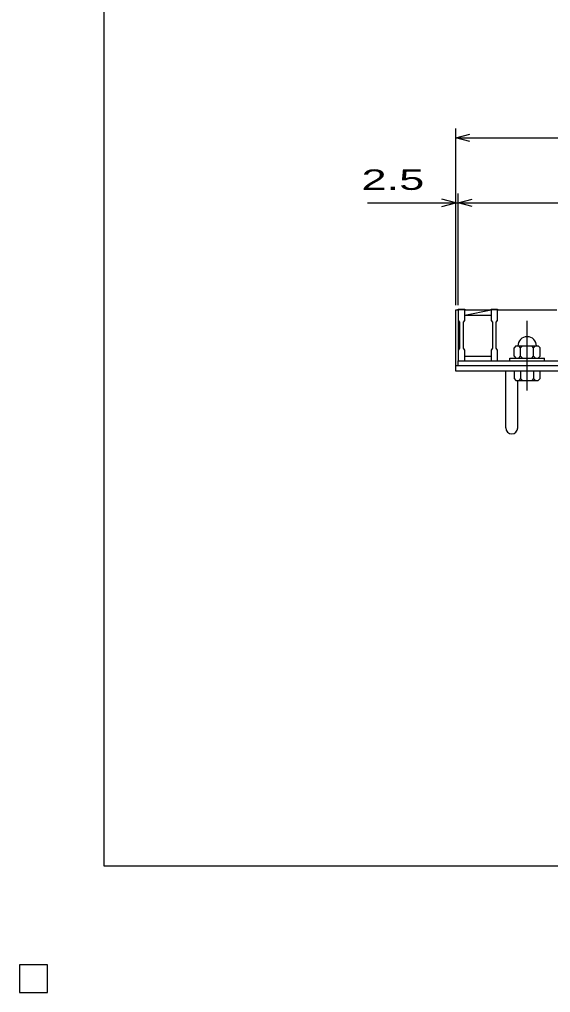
# Model space of a CAD drawing. Units: millimetres, scale not verified. Extents: x -1820 to 1731, y -1282 to 1054.
# Drawn here: x -1820 to -1249, y -1282 to -235 of the extents above; entities that cross this region are included whole.
import ezdxf
from ezdxf.enums import TextEntityAlignment as Align

# ---------------------------------------------------------------- set-up
doc = ezdxf.new("R2010")
doc.units = ezdxf.units.MM
doc.header["$LTSCALE"] = 10
doc.linetypes.add('CHAIN', pattern=[18.5, 12, -1.5, 3.5, -1.5])
for name, color, linetype, lineweight in [('0_2', 150, 'Continuous', 25), ('16', 3, 'Continuous', 25), ('19', 6, 'Continuous', 25), ('22', 4, 'Continuous', 25)]:
    doc.layers.add(name, color=color, linetype=linetype, lineweight=lineweight)
doc.styles.add('ベクトル', font='')
doc.styles.get('ベクトル').set_extended_font_data('ベクトル')

msp = doc.modelspace()

# ---------------------------------------------------------------- linework, layer by layer
at = {"layer": '0_2'}
for p, q in [((-1729, -1146.5), (-1729, 1053.5)), ((1731, -1146.5), (-1729, -1146.5))]:
    msp.add_line(p, q, dxfattribs=at)
at = {"layer": '16'}
for p, q in [((-1348, -547.5), (-1348, -546.8)), ((-1348, -546.8), (-1341, -546.8)), ((-1348, -547.5), (-1348, -559)), ((-1341, -547.5), (-1348, -547.5)), ((-1348, -547.5), (-1348, -597.5)), ((-1341, -546.8), (-1341, -547.5)), ((-1341, -559), (-1341, -547.5)), ((-1341, -547.5), (-1312.7, -547.5)), ((-1341, -553.5), (-1312.7, -547.5)), ((-1341, -553.5), (-1312.7, -553.5)), ((-1312.7, -547.5), (-1312.7, -546.8)), ((-1312.7, -546.8), (-1305.7, -546.8)), ((-1312.7, -547.5), (-1312.7, -559)), ((-1305.7, -547.5), (-1312.7, -547.5)), ((-1305.7, -546.8), (-1305.7, -547.5)), ((-1305.7, -559), (-1305.7, -547.5)), ((-1305.7, -547.5), (-1242.1, -547.5)), ((-1348, -559), (-1346.5, -561)), ((-1346.5, -561), (-1346.5, -589)), ((-1342.5, -561), (-1341, -559)), ((-1342.5, -589), (-1342.5, -561)), ((-1312.7, -559), (-1311.2, -561)), ((-1311.2, -561), (-1311.2, -589)), ((-1307.2, -561), (-1305.7, -559)), ((-1307.2, -589), (-1307.2, -561)), ((-1285.9, -586.5), (-1287.9, -588.5)), ((-1285.9, -586.5), (-1261.9, -586.5)), ((-1280.9, -588.5), (-1282.9, -586.5)), ((-1280.9, -588.5), (-1278.9, -586.5)), ((-1266.9, -588.5), (-1268.9, -586.5)), ((-1266.9, -588.5), (-1264.9, -586.5)), ((-1259.9, -588.5), (-1261.9, -586.5)), ((-1346.5, -589), (-1348, -591)), ((-1348, -591), (-1348, -602.5)), ((-1341, -591), (-1342.5, -589)), ((-1341, -602.5), (-1341, -591)), ((-1311.2, -589), (-1312.7, -591)), ((-1312.7, -591), (-1312.7, -602.5)), ((-1305.7, -591), (-1307.2, -589)), ((-1305.7, -602.5), (-1305.7, -591)), ((-1287.9, -597.5), (-1287.9, -588.5)), ((-1280.9, -597.5), (-1280.9, -588.5)), ((-1266.9, -597.5), (-1266.9, -588.5)), ((-1259.9, -597.5), (-1259.9, -588.5)), ((-1348, -602.5), (-1341, -602.5)), ((-1348, -602.5), (-353, -602.5)), ((-1348, -607.5), (-1348, -602.5)), ((-1348, -607.5), (-353, -607.5)), ((-1341, -597.5), (-1312.7, -597.5)), ((-1312.7, -602.5), (-1305.7, -602.5)), ((-1305.7, -602.5), (-1242.1, -602.5)), ((-1292.4, -602.5), (-1292.4, -599.5)), ((-1292.4, -599.5), (-1255.4, -599.5)), ((-1292.4, -602.5), (-1255.4, -602.5)), ((-1287.9, -597.5), (-1285.9, -599.5)), ((-1282.9, -599.5), (-1280.9, -597.5)), ((-1280.9, -597.5), (-1278.9, -599.5)), ((-1268.9, -599.5), (-1266.9, -597.5)), ((-1266.9, -597.5), (-1264.9, -599.5)), ((-1261.9, -599.5), (-1259.9, -597.5)), ((-1255.4, -602.5), (-1255.4, -599.5)), ((-1790, -1252.5), (-1820, -1252.5)), ((-1820, -1252.5), (-1820, -1282.5)), ((-1790, -1252.5), (-1820, -1252.5)), ((-1820, -1252.5), (-1820, -1282.5)), ((-1790, -1252.5), (-1820, -1252.5)), ((-1820, -1252.5), (-1820, -1282.5)), ((-1790, -1252.5), (-1820, -1252.5)), ((-1820, -1252.5), (-1820, -1282.5)), ((-1790, -1252.5), (-1820, -1252.5)), ((-1820, -1252.5), (-1820, -1282.5)), ((-1790, -1282.5), (-1790, -1252.5)), ((-1790, -1282.5), (-1790, -1252.5)), ((-1790, -1282.5), (-1790, -1252.5)), ((-1790, -1282.5), (-1790, -1252.5)), ((-1790, -1282.5), (-1790, -1252.5)), ((-1820, -1282.5), (-1790, -1282.5)), ((-1820, -1282.5), (-1790, -1282.5)), ((-1820, -1282.5), (-1790, -1282.5)), ((-1820, -1282.5), (-1790, -1282.5)), ((-1820, -1282.5), (-1790, -1282.5))]:
    msp.add_line(p, q, dxfattribs=at)
at = {"layer": '16', "linetype": 'CHAIN'}
msp.add_line((-1273.9, -634.5), (-1273.9, -559.5), dxfattribs=at)
at = {"layer": '16'}
msp.add_arc((-1273.9, -586.5), 10, 0, 180, dxfattribs=at)
at = {"layer": '19'}
for p, q in [((-1350.5, -607.5), (-1350.5, -547.5)), ((-1350.5, -547.5), (-1348, -547.5)), ((-1350.5, -607.5), (-350.5, -607.5)), ((-1350.5, -613.5), (-1350.5, -607.5)), ((-350.5, -613.5), (-1350.5, -613.5)), ((-1297, -674.61), (-1297, -613.5)), ((-1287.9, -613.5), (-1287.9, -621.5)), ((-1259.9, -613.5), (-1287.9, -613.5)), ((-1280.9, -613.5), (-1280.9, -621.5)), ((-1266.9, -613.5), (-1266.9, -621.5)), ((-1259.9, -621.5), (-1259.9, -613.5)), ((-1287.9, -621.5), (-1285.9, -623.5)), ((-1285.9, -623.5), (-1261.9, -623.5)), ((-1284, -674.61), (-1284, -623.5)), ((-1280.9, -621.5), (-1282.9, -623.5)), ((-1278.9, -623.5), (-1280.9, -621.5)), ((-1266.9, -621.5), (-1268.9, -623.5)), ((-1264.9, -623.5), (-1266.9, -621.5)), ((-1261.9, -623.5), (-1259.9, -621.5))]:
    msp.add_line(p, q, dxfattribs=at)
msp.add_arc((-1290.5, -674.61), 6.5, 180, 0, dxfattribs=at)
at = {"layer": '22'}
for p, q in [((-1350.5, -542.5), (-1350.5, -352.5)), ((-1350.5, -362.5), (-1335.5, -358.5)), ((-1335.5, -366.5), (-1350.5, -362.5)), ((-1350.5, -362.5), (-350.5, -362.5)), ((-1350.5, -432.5), (-1365.5, -428.5)), ((-1350.5, -542.5), (-1350.5, -422.5)), ((-1348, -542.5), (-1348, -422.5)), ((-1348, -432.5), (-1333, -428.5)), ((-1445.5, -432.5), (-1350.5, -432.5)), ((-1365.5, -436.5), (-1350.5, -432.5)), ((-1350.5, -432.5), (-1348, -432.5)), ((-1333, -436.5), (-1348, -432.5)), ((-1348, -432.5), (-353, -432.5))]:
    msp.add_line(p, q, dxfattribs=at)
at = {"layer": '22', "color": 2}
for p, q in [((-1790, -1252.5), (-1820, -1252.5)), ((-1820, -1252.5), (-1820, -1282.5)), ((-1790, -1252.5), (-1820, -1252.5)), ((-1820, -1252.5), (-1820, -1282.5)), ((-1790, -1252.5), (-1820, -1252.5)), ((-1820, -1252.5), (-1820, -1282.5)), ((-1790, -1282.5), (-1790, -1252.5)), ((-1790, -1282.5), (-1790, -1252.5)), ((-1790, -1282.5), (-1790, -1252.5)), ((-1820, -1282.5), (-1790, -1282.5)), ((-1820, -1282.5), (-1790, -1282.5)), ((-1820, -1282.5), (-1790, -1282.5))]:
    msp.add_line(p, q, dxfattribs=at)

# ---------------------------------------------------------------- texts
at = {"layer": '22', "color": 2, "style": 'ベクトル', "width": 1.65}
msp.add_text(' 2.5 ', height=21.99, dxfattribs=at).set_placement((-1465.5, -407.5), align=Align.MIDDLE_LEFT)

doc.saveas('drawing.dxf')
